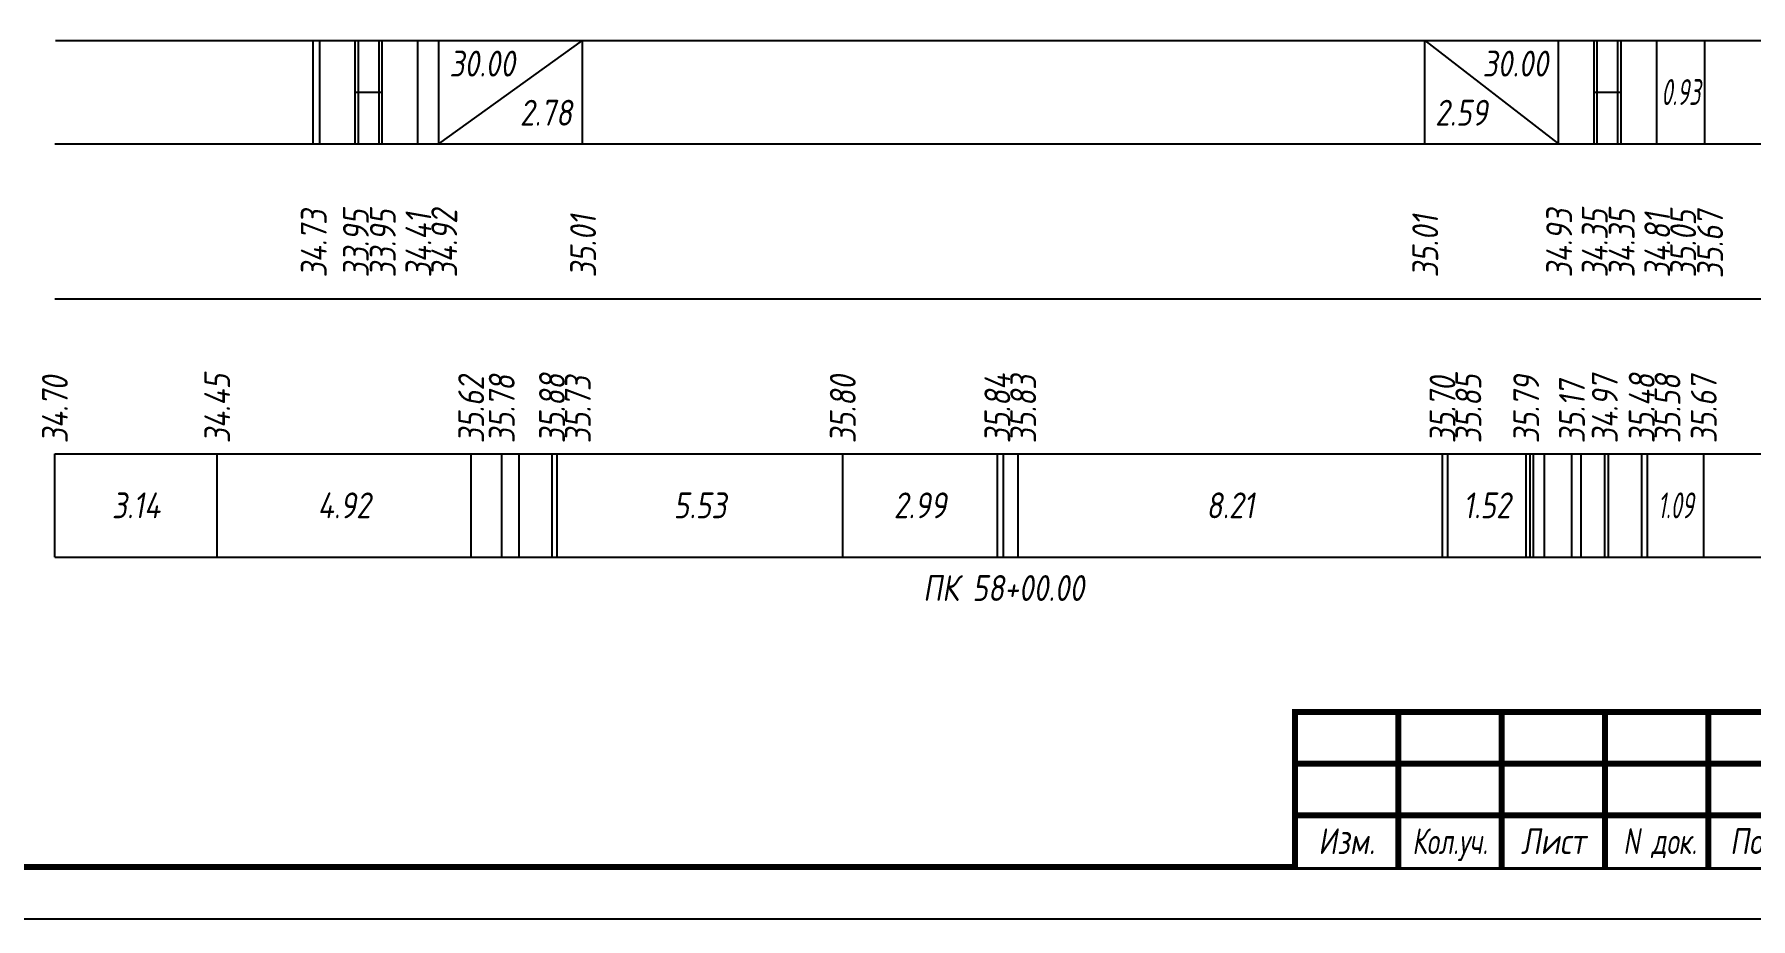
# Model space of a CAD drawing. Extents: x -717 to 1451, y -133302 to 233.
# Drawn here: x 78 to 244.1, y -91243.4 to -91157.8 of the extents above; entities that cross this region are included whole.
import ezdxf
from ezdxf.enums import TextEntityAlignment as Align

# ---------------------------------------------------------------- set-up
doc = ezdxf.new("R2010")
doc.units = 0
for name, color, linetype in [('Зарамочное оформление', 7, 'Continuous'), ('Код_510', 7, 'Continuous'), ('Код_516', 1, 'Continuous'), ('Подписи поперечников', 7, 'Continuous'), ('Таблица', 7, 'Continuous')]:
    doc.layers.add(name, color=color, linetype=linetype)
doc.styles.add('М', font='romand.shx', dxfattribs={"width": 0.8, "oblique": 10, "height": 2.5})

# ---------------------------------------------------------------- blocks, each defined once
blk = doc.blocks.new('Штамп')
at = {"linetype": 'Continuous'}
blk.add_wipeout([(199.95, -411.25), (384.95, -411.25), (384.95, -426.25), (199.95, -426.25)], dxfattribs=at).dxf.layer = 'Зарамочное оформление'
at = {"layer": 'Зарамочное оформление', "linetype": 'Continuous', "lineweight": -3, "const_width": 0.6, "flags": 128}
for points in [[(199.95, -426.25), (199.95, -411.25), (384.95, -411.25)], [(209.95, -411.25), (209.95, -426.25)], [(219.95, -411.25), (219.95, -426.25)], [(229.95, -411.25), (229.95, -426.25)], [(239.95, -411.25), (239.95, -426.25)], [(199.95, -416.25), (264.95, -416.25)], [(199.95, -421.25), (264.95, -421.25)]]:
    blk.add_lwpolyline(points, dxfattribs=at)
at = {"layer": 'Зарамочное оформление', "linetype": 'Continuous', "style": 'М', "oblique": 10}
for s, width, p in [('Изм.', 0.8, (204.95, -423.75)), ('Кол.уч.', 0.7, (214.95, -423.75)), ('Лист', 0.8, (224.95, -423.75)), ('N док.', 0.7, (235.28, -423.75)), ('Подпись', 0.8, (247.45, -423.75))]:
    blk.add_text(s, height=2.5, dxfattribs=dict(at, width=width)).set_placement(p, align=Align.MIDDLE_CENTER)
blk = doc.blocks.new('шифр')
blk.add_blockref('Штамп', (0, -90872))

msp = doc.modelspace()

# ---------------------------------------------------------------- linework, layer by layer
at = {"flags": 128}
msp.add_lwpolyline([(-30.054, -91243.421), (389.946, -91243.421), (389.946, -90946.421), (-30.054, -90946.421)], close=True, dxfattribs=at)
at = {"const_width": 0.6, "flags": 128}
msp.add_lwpolyline([(-10.054, -91238.421), (384.946, -91238.421), (384.946, -90951.421), (-10.054, -90951.421)], close=True, dxfattribs=at)
at = {"layer": 'Код_510'}
for p, q in [((79.946, -91208.421), (79.946, -91198.421)), ((95.652, -91208.421), (95.652, -91198.421)), ((120.229, -91208.421), (120.229, -91198.421)), ((123.189, -91208.421), (123.189, -91198.421)), ((124.879, -91208.421), (124.879, -91198.421)), ((128.053, -91208.421), (128.053, -91198.421)), ((128.553, -91208.421), (128.553, -91198.421)), ((156.194, -91208.421), (156.194, -91198.421)), ((171.153, -91208.421), (171.153, -91198.421)), ((171.756, -91208.421), (171.756, -91198.421)), ((173.157, -91208.421), (173.157, -91198.421)), ((214.232, -91208.421), (214.232, -91198.421)), ((214.732, -91208.421), (214.732, -91198.421)), ((222.333, -91208.421), (222.333, -91198.421)), ((222.722, -91208.421), (222.722, -91198.421)), ((223.032, -91208.421), (223.032, -91198.421)), ((224.099, -91208.421), (224.099, -91198.421)), ((226.759, -91208.421), (226.759, -91198.421)), ((227.661, -91208.421), (227.661, -91198.421)), ((229.938, -91208.421), (229.938, -91198.421)), ((230.307, -91208.421), (230.307, -91198.421)), ((233.507, -91208.421), (233.507, -91198.421)), ((234.061, -91208.421), (234.061, -91198.421)), ((239.514, -91208.421), (239.514, -91198.421))]:
    msp.add_line(p, q, dxfattribs=at)
at = {"layer": 'Код_516'}
for p, q in [((104.946, -91168.421), (104.946, -91158.421)), ((105.57, -91168.421), (105.57, -91158.421)), ((105.57, -91168.421), (105.57, -91158.421)), ((109.017, -91168.421), (109.017, -91158.421)), ((109.32, -91168.421), (109.32, -91158.421)), ((111.32, -91168.421), (111.32, -91158.421)), ((111.622, -91168.421), (111.622, -91158.421)), ((115.07, -91168.421), (115.07, -91158.421)), ((115.07, -91168.421), (115.07, -91158.421)), ((117.115, -91168.421), (117.115, -91158.421)), ((117.115, -91168.421), (131.006, -91158.421)), ((131.006, -91168.421), (131.006, -91158.421)), ((212.506, -91168.421), (212.506, -91158.421)), ((212.506, -91158.421), (225.463, -91168.421)), ((225.463, -91168.421), (225.463, -91158.421)), ((225.463, -91168.421), (225.463, -91158.421)), ((228.91, -91168.421), (228.91, -91158.421)), ((229.213, -91168.421), (229.213, -91158.421)), ((231.213, -91168.421), (231.213, -91158.421)), ((231.516, -91168.421), (231.516, -91158.421)), ((234.963, -91168.421), (234.963, -91158.421)), ((234.963, -91168.421), (234.963, -91158.421)), ((239.609, -91168.421), (239.609, -91158.421)), ((109.017, -91163.421), (109.32, -91163.421)), ((109.32, -91163.421), (111.32, -91163.421)), ((111.32, -91163.421), (111.622, -91163.421)), ((228.91, -91163.421), (229.213, -91163.421)), ((229.213, -91163.421), (231.213, -91163.421)), ((231.213, -91163.421), (231.516, -91163.421))]:
    msp.add_line(p, q, dxfattribs=at)
at = {"layer": 'Таблица'}
for p, q in [((80, -91158.421), (264.663, -91158.421)), ((79.946, -91168.421), (264.609, -91168.421)), ((79.946, -91183.421), (264.609, -91183.421)), ((79.946, -91198.421), (264.609, -91198.421)), ((79.946, -91208.421), (264.609, -91208.421))]:
    msp.add_line(p, q, dxfattribs=at)

# ---------------------------------------------------------------- texts
at = {"layer": 'Код_510', "style": 'М', "oblique": 10, "width": 0.8}
for s, p in [('34.45', (95.652, -91197.421)), ('34.70', (79.946, -91197.421)), ('35.62', (120.229, -91197.421)), ('35.78', (123.189, -91197.421)), ('35.88', (128.053, -91197.421)), ('35.73', (130.553, -91197.421)), ('35.80', (156.194, -91197.421)), ('35.84', (171.153, -91197.421)), ('35.83', (173.653, -91197.421)), ('35.70', (214.232, -91197.421)), ('35.85', (216.732, -91197.421)), ('35.79', (222.333, -91197.421)), ('35.17', (226.759, -91197.421)), ('34.97', (229.938, -91197.421)), ('35.48', (233.507, -91197.421)), ('35.58', (236.007, -91197.421)), ('35.67', (239.514, -91197.421))]:
    msp.add_text(s, height=2.5, rotation=90, dxfattribs=at).set_placement(p, align=Align.MIDDLE_LEFT)
at = {"layer": 'Код_510', "style": 'М', "oblique": 10}
for s, width, p in [('3.14', 0.8, (87.799, -91203.421)), ('4.92', 0.8, (107.941, -91203.421)), ('5.53', 0.8, (142.373, -91203.421)), ('2.99', 0.8, (163.673, -91203.421)), ('8.21', 0.8, (193.695, -91203.421)), ('1.52', 0.8, (218.533, -91203.421)), ('1.09', 0.6, (236.788, -91203.421))]:
    msp.add_text(s, height=2.5, dxfattribs=dict(at, width=width)).set_placement(p, align=Align.MIDDLE_CENTER)
at = {"layer": 'Код_516', "style": 'М', "oblique": 10, "width": 0.8}
msp.add_text('30.00', height=2.5, dxfattribs=at).set_placement((118.115, -91159.421), align=Align.TOP_LEFT)
msp.add_text('30.00', height=2.5, dxfattribs=at).set_placement((224.463, -91159.421), align=Align.TOP_RIGHT)
at = {"layer": 'Код_516', "style": 'М', "oblique": 10, "width": 0.6}
msp.add_text('0.93', height=2.5, dxfattribs=at).set_placement((237.286, -91163.421), align=Align.MIDDLE_CENTER)
at = {"layer": 'Код_516', "style": 'М', "oblique": 10, "width": 0.8}
msp.add_text('2.78', height=2.5, dxfattribs=at).set_placement((130.006, -91167.421), align=Align.BOTTOM_RIGHT)
msp.add_text('2.59', height=2.5, dxfattribs=at).set_placement((213.506, -91167.421), align=Align.BOTTOM_LEFT)
for s, p in [('34.73', (105, -91181.371)), ('33.95', (109.071, -91181.371)), ('33.95', (111.677, -91181.371)), ('34.41', (115.124, -91181.371)), ('34.92', (117.624, -91181.371)), ('35.01', (131.061, -91181.371)), ('35.01', (212.561, -91181.371)), ('34.93', (225.517, -91181.371)), ('34.35', (228.964, -91181.371)), ('34.35', (231.57, -91181.371)), ('34.81', (235.017, -91181.371)), ('35.05', (237.517, -91181.371)), ('35.67', (240.127, -91181.448))]:
    msp.add_text(s, height=2.5, rotation=90, dxfattribs=at).set_placement(p, align=Align.MIDDLE_LEFT)
at = {"layer": 'Подписи поперечников', "style": 'М', "oblique": 10, "width": 0.8}
msp.add_text('ПК 58+00.00', height=2.5, dxfattribs=at).set_placement((171.756, -91213.421), align=Align.BOTTOM_CENTER)

# ---------------------------------------------------------------- next in the draw order: block references
msp.add_blockref('шифр', (0, 59.829))

doc.saveas('drawing.dxf')
